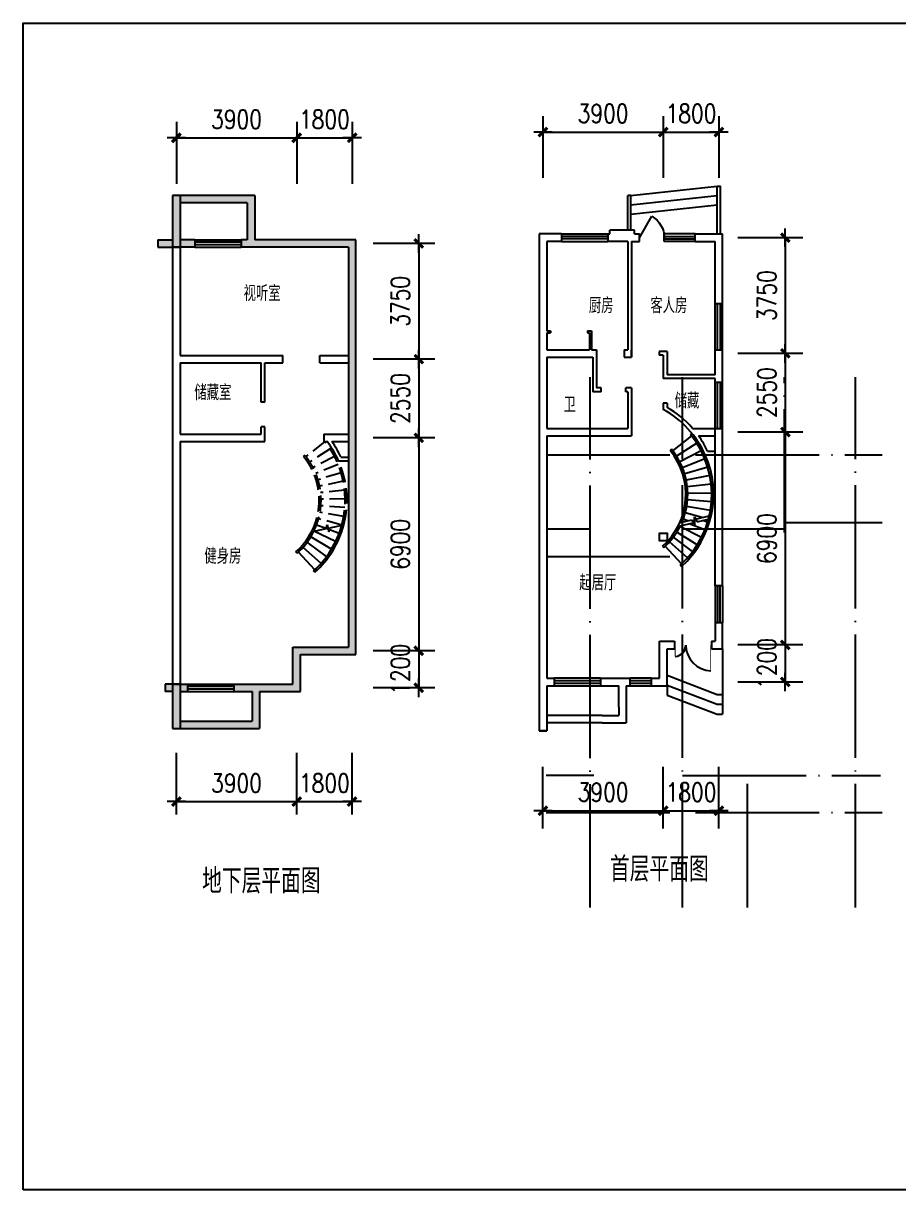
# Model space of a CAD drawing. Extents: x -144404 to 147451, y -180554 to 49126.
# Drawn here: x -78038 to -49670, y -60834 to -23034 of the extents above; entities that cross this region are included whole.
import ezdxf

# ---------------------------------------------------------------- set-up
doc = ezdxf.new("R2010")
doc.units = 0
doc.header["$LTSCALE"] = 2000
doc.header["$MEASUREMENT"] = 0
doc.linetypes.add('DASH', pattern=[0.35, 0.25, -0.1])
doc.linetypes.add('DOTE', pattern=[2.42, 2, -0.2, 0.02, -0.2])
doc.layers.get('0').update_dxf_attribs({"color": 3, "linetype": 'CONTINUOUS'})
doc.layers.get('DEFPOINTS').update_dxf_attribs({"linetype": 'CONTINUOUS'})
for name, color, linetype in [('AXIS', 3, 'CONTINUOUS'), ('DOTE', 1, 'DOTE'), ('JIAJU', 6, 'CONTINUOUS'), ('OTHER', 7, 'CONTINUOUS'), ('PUB_DIM', 3, 'CONTINUOUS'), ('PUB_TEXT', 7, 'CONTINUOUS'), ('PUB_TITLE', 4, 'CONTINUOUS'), ('ROOF', 4, 'CONTINUOUS'), ('STAIR', 6, 'CONTINUOUS'), ('WALL', 255, 'CONTINUOUS'), ('WINDOW', 4, 'CONTINUOUS')]:
    doc.layers.add(name, color=color, linetype=linetype)
doc.styles.add('-宋体', font='simplex.shx', dxfattribs={"width": 0.8, "bigfont": 'hztxt.shx'})
doc.styles.add('DIM_FONT', font='SIMPLEX.shx', dxfattribs={"width": 0.8})
doc.dimstyles.new('AXIS200', dxfattribs={"dimscale": 2, "dimtxt": 300, "dimasz": 1, "dimexe": 250, "dimexo": 300, "dimgap": 150, "dimtad": 1, "dimdec": 0, "dimzin": 0, "dimtxsty": 'DIM_FONT', "dimblk": '_DIMX', "dimcen": 0.09, "dimse1": 1, "dimse2": 1, "dimclrt": 7, "dimazin": 3, "dimtfac": 1, "dimtdec": 0, "dimtix": 1, "dimtmove": 0, "dimatfit": 3, "dimtolj": 1, "dimtzin": 0})

# ---------------------------------------------------------------- blocks, each defined once
blk = doc.blocks.new('_DIMX')
blk.add_line((-150, 0), (150, 0))
at = {"const_width": 50}
blk.add_lwpolyline([(-70, -70), (70, 70)], dxfattribs=at)
blk = doc.blocks.new('*D279')
at = {"color": 0, "linetype": 'BYBLOCK'}
blk.add_line((-51423, -33851), (-51423, -40747), dxfattribs=at)
at = {"layer": 'DEFPOINTS', "color": 0, "linetype": 'BYBLOCK'}
for p in [(-53134, -33849), (-53134, -40749), (-51423, -40749)]:
    blk.add_point(p, dxfattribs=at)
at = {"color": 0, "linetype": 'BYBLOCK', "xscale": 2, "yscale": 2, "zscale": 2}
for p, rotation in [((-51423, -33849), 90), ((-51423, -40749), 270)]:
    blk.add_blockref('_DIMX', p, dxfattribs=dict(at, rotation=rotation))
at = {"color": 7, "linetype": 'BYBLOCK', "insert": (-52023, -37299), "char_height": 600, "attachment_point": 5, "rotation": 90, "style": 'DIM_FONT'}
blk.add_mtext('\\A1;6900', dxfattribs=at)
blk = doc.blocks.new('*D271')
at = {"color": 0, "linetype": 'BYBLOCK'}
blk.add_line((161815, -3351), (161815, -10247), dxfattribs=at)
at = {"layer": 'DEFPOINTS', "color": 0, "linetype": 'BYBLOCK'}
for p in [(157815, -3349), (157815, -10249), (161815, -10249)]:
    blk.add_point(p, dxfattribs=at)
at = {"color": 0, "linetype": 'BYBLOCK', "xscale": 2, "yscale": 2, "zscale": 2}
for p, rotation in [((161815, -3349), 90), ((161815, -10249), 270)]:
    blk.add_blockref('_DIMX', p, dxfattribs=dict(at, rotation=rotation))
at = {"color": 7, "linetype": 'BYBLOCK', "insert": (161215, -6799), "char_height": 600, "attachment_point": 5, "rotation": 90, "style": 'DIM_FONT'}
blk.add_mtext('\\A1;6900', dxfattribs=at)
blk = doc.blocks.new('_WBLK')
for p, q in [((-0.5, 0.5), (0.5, 0.5)), ((0.5, 0.167), (-0.5, 0.167)), ((0.5, -0.167), (-0.5, -0.167)), ((-0.5, -0.5), (0.5, -0.5))]:
    blk.add_line(p, q)
blk = doc.blocks.new('*D268')
at = {"color": 0, "linetype": 'BYBLOCK'}
blk.add_line((153959, -15137), (157855, -15137), dxfattribs=at)
at = {"layer": 'DEFPOINTS', "color": 0, "linetype": 'BYBLOCK'}
for p in [(153957, -9537), (157857, -9537), (157857, -15137)]:
    blk.add_point(p, dxfattribs=at)
at = {"color": 0, "linetype": 'BYBLOCK', "xscale": 2, "yscale": 2, "zscale": 2, "rotation": 180}
blk.add_blockref('_DIMX', (153957, -15137), dxfattribs=at)
at = {"color": 0, "linetype": 'BYBLOCK', "xscale": 2, "yscale": 2, "zscale": 2}
blk.add_blockref('_DIMX', (157857, -15137), dxfattribs=at)
at = {"color": 7, "linetype": 'BYBLOCK', "insert": (155907, -14537), "char_height": 600, "attachment_point": 5, "style": 'DIM_FONT'}
blk.add_mtext('\\A1;3900', dxfattribs=at)
blk = doc.blocks.new('*D267')
at = {"color": 0, "linetype": 'BYBLOCK'}
for p, q in [((157855, -15137), (157853, -15137)), ((157857, -15137), (159657, -15137)), ((159659, -15137), (159661, -15137))]:
    blk.add_line(p, q, dxfattribs=at)
at = {"layer": 'DEFPOINTS', "color": 0, "linetype": 'BYBLOCK'}
for p in [(157857, -9537), (159657, -9537), (159657, -15137)]:
    blk.add_point(p, dxfattribs=at)
at = {"color": 0, "linetype": 'BYBLOCK', "xscale": 2, "yscale": 2, "zscale": 2}
blk.add_blockref('_DIMX', (157857, -15137), dxfattribs=at)
at = {"color": 0, "linetype": 'BYBLOCK', "xscale": 2, "yscale": 2, "zscale": 2, "rotation": 180}
blk.add_blockref('_DIMX', (159657, -15137), dxfattribs=at)
at = {"color": 7, "linetype": 'BYBLOCK', "insert": (158757, -14537), "char_height": 600, "attachment_point": 5, "style": 'DIM_FONT'}
blk.add_mtext('\\A1;1800', dxfattribs=at)
blk = doc.blocks.new('*D272')
at = {"color": 0, "linetype": 'BYBLOCK'}
for p, q in [((161815, -10247), (161815, -10245)), ((161815, -10249), (161815, -11449)), ((161815, -11451), (161815, -11453))]:
    blk.add_line(p, q, dxfattribs=at)
at = {"layer": 'DEFPOINTS', "color": 0, "linetype": 'BYBLOCK'}
for p in [(157815, -10249), (157815, -11449), (161815, -11449)]:
    blk.add_point(p, dxfattribs=at)
at = {"color": 0, "linetype": 'BYBLOCK', "xscale": 2, "yscale": 2, "zscale": 2}
for p, rotation in [((161815, -10249), 270), ((161815, -11449), 90)]:
    blk.add_blockref('_DIMX', p, dxfattribs=dict(at, rotation=rotation))
at = {"color": 7, "linetype": 'BYBLOCK', "insert": (161215, -10849), "char_height": 600, "attachment_point": 5, "rotation": 90, "style": 'DIM_FONT'}
blk.add_mtext('\\A1;1200', dxfattribs=at)
blk = doc.blocks.new('*D265')
at = {"color": 0, "linetype": 'BYBLOCK'}
blk.add_line((141538, -15432), (145434, -15432), dxfattribs=at)
at = {"layer": 'DEFPOINTS', "color": 0, "linetype": 'BYBLOCK'}
for p in [(141536, -9832), (145436, -9832), (145436, -15432)]:
    blk.add_point(p, dxfattribs=at)
at = {"color": 0, "linetype": 'BYBLOCK', "xscale": 2, "yscale": 2, "zscale": 2, "rotation": 180}
blk.add_blockref('_DIMX', (141536, -15432), dxfattribs=at)
at = {"color": 0, "linetype": 'BYBLOCK', "xscale": 2, "yscale": 2, "zscale": 2}
blk.add_blockref('_DIMX', (145436, -15432), dxfattribs=at)
at = {"color": 7, "linetype": 'BYBLOCK', "insert": (143486, -14832), "char_height": 600, "attachment_point": 5, "style": 'DIM_FONT'}
blk.add_mtext('\\A1;3900', dxfattribs=at)
blk = doc.blocks.new('*D289')
at = {"color": 0, "linetype": 'BYBLOCK'}
for p, q in [((145434, -15432), (145432, -15432)), ((145436, -15432), (147236, -15432)), ((147238, -15432), (147240, -15432))]:
    blk.add_line(p, q, dxfattribs=at)
at = {"layer": 'DEFPOINTS', "color": 0, "linetype": 'BYBLOCK'}
for p in [(145436, -9832), (147236, -9832), (147236, -15432)]:
    blk.add_point(p, dxfattribs=at)
at = {"color": 0, "linetype": 'BYBLOCK', "xscale": 2, "yscale": 2, "zscale": 2}
blk.add_blockref('_DIMX', (145436, -15432), dxfattribs=at)
at = {"color": 0, "linetype": 'BYBLOCK', "xscale": 2, "yscale": 2, "zscale": 2, "rotation": 180}
blk.add_blockref('_DIMX', (147236, -15432), dxfattribs=at)
at = {"color": 7, "linetype": 'BYBLOCK', "insert": (146336, -14832), "char_height": 600, "attachment_point": 5, "style": 'DIM_FONT'}
blk.add_mtext('\\A1;1800', dxfattribs=at)
blk = doc.blocks.new('M_B15SGY')
at = {"linetype": 'CONTINUOUS'}
for p, q in [((-0.5, 0.5), (0.5, 0.5)), ((0.5, 0.167), (-0.5, 0.167)), ((0.5, -0.167), (-0.5, -0.167))]:
    blk.add_line(p, q, dxfattribs=at)
blk = doc.blocks.new('*D280')
at = {"color": 0, "linetype": 'BYBLOCK'}
for p, q in [((-51423, -40747), (-51423, -40745)), ((-51423, -40749), (-51423, -41949)), ((-51423, -41951), (-51423, -41953))]:
    blk.add_line(p, q, dxfattribs=at)
at = {"layer": 'DEFPOINTS', "color": 0, "linetype": 'BYBLOCK'}
for p in [(-53134, -40749), (-53134, -41949), (-51423, -41949)]:
    blk.add_point(p, dxfattribs=at)
at = {"color": 0, "linetype": 'BYBLOCK', "xscale": 2, "yscale": 2, "zscale": 2}
for p, rotation in [((-51423, -40749), 270), ((-51423, -41949), 90)]:
    blk.add_blockref('_DIMX', p, dxfattribs=dict(at, rotation=rotation))
at = {"color": 7, "linetype": 'BYBLOCK', "insert": (-52023, -41349), "char_height": 600, "attachment_point": 5, "rotation": 90, "style": 'DIM_FONT'}
blk.add_mtext('\\A1;1200', dxfattribs=at)
blk = doc.blocks.new('M_A17ORW')
at = {"const_width": 0.02}
for points in [[(-0.481, -0.001), (-0.481, -0.308)], [(0.481, 0.001), (0.481, -0.691)]]:
    blk.add_lwpolyline(points, dxfattribs=at)
for centre, radius, start, end in [((-0.501, -0.003), 0.307, 274.2492, 0.2101), ((0.505, 0.002), 0.699, 180.2762, 268.0603)]:
    blk.add_arc(centre, radius, start, end)
blk = doc.blocks.new('*D269')
at = {"color": 0, "linetype": 'BYBLOCK'}
blk.add_line((153959, 6375), (157855, 6375), dxfattribs=at)
at = {"layer": 'DEFPOINTS', "color": 0, "linetype": 'BYBLOCK'}
for p in [(157857, 6375), (153957, 775), (157857, 775)]:
    blk.add_point(p, dxfattribs=at)
at = {"color": 0, "linetype": 'BYBLOCK', "xscale": 2, "yscale": 2, "zscale": 2, "rotation": 180}
blk.add_blockref('_DIMX', (153957, 6375), dxfattribs=at)
at = {"color": 0, "linetype": 'BYBLOCK', "xscale": 2, "yscale": 2, "zscale": 2}
blk.add_blockref('_DIMX', (157857, 6375), dxfattribs=at)
at = {"color": 7, "linetype": 'BYBLOCK', "insert": (155907, 6975), "char_height": 600, "attachment_point": 5, "style": 'DIM_FONT'}
blk.add_mtext('\\A1;3900', dxfattribs=at)
blk = doc.blocks.new('*D270')
at = {"color": 0, "linetype": 'BYBLOCK'}
for p, q in [((157855, 6375), (157853, 6375)), ((157857, 6375), (159657, 6375)), ((159659, 6375), (159661, 6375))]:
    blk.add_line(p, q, dxfattribs=at)
at = {"layer": 'DEFPOINTS', "color": 0, "linetype": 'BYBLOCK'}
for p in [(159657, 6375), (157857, 775), (159657, 775)]:
    blk.add_point(p, dxfattribs=at)
at = {"color": 0, "linetype": 'BYBLOCK', "xscale": 2, "yscale": 2, "zscale": 2}
blk.add_blockref('_DIMX', (157857, 6375), dxfattribs=at)
at = {"color": 0, "linetype": 'BYBLOCK', "xscale": 2, "yscale": 2, "zscale": 2, "rotation": 180}
blk.add_blockref('_DIMX', (159657, 6375), dxfattribs=at)
at = {"color": 7, "linetype": 'BYBLOCK', "insert": (158757, 6975), "char_height": 600, "attachment_point": 5, "style": 'DIM_FONT'}
blk.add_mtext('\\A1;1800', dxfattribs=at)
blk = doc.blocks.new('*D273')
at = {"color": 0, "linetype": 'BYBLOCK'}
blk.add_line((161815, 2949), (161815, -797), dxfattribs=at)
at = {"layer": 'DEFPOINTS', "color": 0, "linetype": 'BYBLOCK'}
for p in [(157815, 2951), (157815, -799), (161815, -799)]:
    blk.add_point(p, dxfattribs=at)
at = {"color": 0, "linetype": 'BYBLOCK', "xscale": 2, "yscale": 2, "zscale": 2}
for p, rotation in [((161815, 2951), 90), ((161815, -799), 270)]:
    blk.add_blockref('_DIMX', p, dxfattribs=dict(at, rotation=rotation))
at = {"color": 7, "linetype": 'BYBLOCK', "insert": (161215, 1076), "char_height": 600, "attachment_point": 5, "rotation": 90, "style": 'DIM_FONT'}
blk.add_mtext('\\A1;3750', dxfattribs=at)
blk = doc.blocks.new('*D274')
at = {"color": 0, "linetype": 'BYBLOCK'}
blk.add_line((161815, -801), (161815, -3347), dxfattribs=at)
at = {"layer": 'DEFPOINTS', "color": 0, "linetype": 'BYBLOCK'}
for p in [(157815, -799), (157815, -3349), (161815, -3349)]:
    blk.add_point(p, dxfattribs=at)
at = {"color": 0, "linetype": 'BYBLOCK', "xscale": 2, "yscale": 2, "zscale": 2}
for p, rotation in [((161815, -799), 90), ((161815, -3349), 270)]:
    blk.add_blockref('_DIMX', p, dxfattribs=dict(at, rotation=rotation))
at = {"color": 7, "linetype": 'BYBLOCK', "insert": (161215, -2074), "char_height": 600, "attachment_point": 5, "rotation": 90, "style": 'DIM_FONT'}
blk.add_mtext('\\A1;2550', dxfattribs=at)
blk = doc.blocks.new('*D276')
at = {"color": 0, "linetype": 'BYBLOCK'}
for p, q in [((145434, 6562), (145432, 6562)), ((145436, 6562), (147236, 6562)), ((147238, 6562), (147240, 6562))]:
    blk.add_line(p, q, dxfattribs=at)
at = {"layer": 'DEFPOINTS', "color": 0, "linetype": 'BYBLOCK'}
for p in [(147236, 6562), (145436, 962), (147236, 962)]:
    blk.add_point(p, dxfattribs=at)
at = {"color": 0, "linetype": 'BYBLOCK', "xscale": 2, "yscale": 2, "zscale": 2}
blk.add_blockref('_DIMX', (145436, 6562), dxfattribs=at)
at = {"color": 0, "linetype": 'BYBLOCK', "xscale": 2, "yscale": 2, "zscale": 2, "rotation": 180}
blk.add_blockref('_DIMX', (147236, 6562), dxfattribs=at)
at = {"color": 7, "linetype": 'BYBLOCK', "insert": (146336, 7162), "char_height": 600, "attachment_point": 5, "style": 'DIM_FONT'}
blk.add_mtext('\\A1;1800', dxfattribs=at)
blk = doc.blocks.new('*D277')
at = {"color": 0, "linetype": 'BYBLOCK'}
blk.add_line((141538, 6562), (145434, 6562), dxfattribs=at)
at = {"layer": 'DEFPOINTS', "color": 0, "linetype": 'BYBLOCK'}
for p in [(145436, 6562), (141536, 962), (145436, 962)]:
    blk.add_point(p, dxfattribs=at)
at = {"color": 0, "linetype": 'BYBLOCK', "xscale": 2, "yscale": 2, "zscale": 2, "rotation": 180}
blk.add_blockref('_DIMX', (141536, 6562), dxfattribs=at)
at = {"color": 0, "linetype": 'BYBLOCK', "xscale": 2, "yscale": 2, "zscale": 2}
blk.add_blockref('_DIMX', (145436, 6562), dxfattribs=at)
at = {"color": 7, "linetype": 'BYBLOCK', "insert": (143486, 7162), "char_height": 600, "attachment_point": 5, "style": 'DIM_FONT'}
blk.add_mtext('\\A1;3900', dxfattribs=at)
blk = doc.blocks.new('_GCBLK')
at = {"linetype": 'DASH'}
for p, q in [((-0.5, -0.5), (-0.5, 0.5)), ((0.5, -0.5), (0.5, 0.5)), ((-0.5, 0.2), (0.5, 0.2)), ((-0.5, -0.2), (0.5, -0.2))]:
    blk.add_line(p, q, dxfattribs=at)
blk = doc.blocks.new('*D282')
at = {"color": 0, "linetype": 'BYBLOCK'}
blk.add_line((-51423, -27551), (-51423, -31297), dxfattribs=at)
at = {"layer": 'DEFPOINTS', "color": 0, "linetype": 'BYBLOCK'}
for p in [(-53134, -27549), (-53134, -31299), (-51423, -31299)]:
    blk.add_point(p, dxfattribs=at)
at = {"color": 0, "linetype": 'BYBLOCK', "xscale": 2, "yscale": 2, "zscale": 2}
for p, rotation in [((-51423, -27549), 90), ((-51423, -31299), 270)]:
    blk.add_blockref('_DIMX', p, dxfattribs=dict(at, rotation=rotation))
at = {"color": 7, "linetype": 'BYBLOCK', "insert": (-52023, -29424), "char_height": 600, "attachment_point": 5, "rotation": 90, "style": 'DIM_FONT'}
blk.add_mtext('\\A1;3750', dxfattribs=at)
blk = doc.blocks.new('*D281')
at = {"color": 0, "linetype": 'BYBLOCK'}
blk.add_line((-51423, -31301), (-51423, -33847), dxfattribs=at)
at = {"layer": 'DEFPOINTS', "color": 0, "linetype": 'BYBLOCK'}
for p in [(-53134, -31299), (-53134, -33849), (-51423, -33849)]:
    blk.add_point(p, dxfattribs=at)
at = {"color": 0, "linetype": 'BYBLOCK', "xscale": 2, "yscale": 2, "zscale": 2}
for p, rotation in [((-51423, -31299), 90), ((-51423, -33849), 270)]:
    blk.add_blockref('_DIMX', p, dxfattribs=dict(at, rotation=rotation))
at = {"color": 7, "linetype": 'BYBLOCK', "insert": (-52023, -32574), "char_height": 600, "attachment_point": 5, "rotation": 90, "style": 'DIM_FONT'}
blk.add_mtext('\\A1;2550', dxfattribs=at)
blk = doc.blocks.new('_DBLK')
blk.add_line((-0.5, 0), (0, -0.866))
blk.add_arc((-0.5, 0), 1, 300, 0)
blk = doc.blocks.new('M_B0OPK')
for p, q in [((-0.5, 0.5), (0.5, 0.5)), ((0.5, 0.167), (-0.5, 0.167)), ((0.5, -0.167), (-0.5, -0.167)), ((-0.5, -0.5), (0.5, -0.5))]:
    blk.add_line(p, q)

msp = doc.modelspace()

# ---------------------------------------------------------------- hatches: boundary and pattern name
at = {"layer": 'PUB_DIM'}
h = msp.add_hatch(color=256, dxfattribs=at)
h.paths.add_polyline_path([(-73199.2, -28608.9), (-72959.2, -28608.9), (-72959.2, -30288.9), (-73199.2, -30288.9)])
h.paths.add_polyline_path([(-72479.2, -30048.9), (-72479.2, -30288.9), (-72959.2, -30288.9), (-72959.2, -30048.9)])
h.paths.add_polyline_path([(-73679.2, -30288.9), (-73679.2, -30048.9), (-73199.2, -30048.9), (-73199.2, -30288.9)])
msp.add_hatch(color=256, dxfattribs=at).paths.add_polyline_path([(-70979.2, -30288.9), (-70979.2, -30048.9), (-70779.2, -30048.9), (-70779.2, -28848.9), (-72959.2, -28848.9), (-72959.2, -28608.9), (-70539.2, -28608.9), (-70539.2, -30048.9), (-67259.2, -30048.9), (-67259.2, -43488.9), (-69059.2, -43488.9), (-69059.2, -44688.9), (-70379.2, -44688.9), (-70379.2, -45888.9), (-72959.2, -45888.9), (-72959.2, -45648.9), (-70619.2, -45648.9), (-70619.2, -44688.9), (-71219.2, -44688.9), (-71219.2, -44448.9), (-69299.2, -44448.9), (-69299.2, -44420.8, 0.5091751), (-69299.2, -44407), (-69299.2, -43248.9), (-67499.2, -43248.9), (-67499.2, -30288.9)])
h = msp.add_hatch(color=256, dxfattribs=at)
h.paths.add_polyline_path([(-72959.2, -44688.9), (-72959.2, -44448.9), (-72719.2, -44448.9), (-72719.2, -44688.9)])
h.paths.add_polyline_path([(-73199.2, -44448.9), (-72959.2, -44448.9), (-72959.2, -45888.9), (-73199.2, -45888.9)])
h.paths.add_polyline_path([(-73439.2, -44448.9), (-73199.2, -44448.9), (-73199.2, -44688.9), (-73439.2, -44688.9)])

# ---------------------------------------------------------------- linework, layer by layer
at = {"layer": 'AXIS'}
for p, q in [((-61196.6, -26043.7), (-61196.6, -28043.7)), ((-61196.6, -26043.7), (-61196.6, -28043.7)), ((-57296.6, -26043.7), (-57296.6, -28043.7)), ((-55496.6, -26043.7), (-55496.6, -28043.7)), ((-73079.2, -26231.1), (-73079.2, -28231.1)), ((-69179.2, -26231.1), (-69179.2, -28231.1)), ((-67379.2, -26231.1), (-67379.2, -28231.1)), ((-64701.3, -30168.9), (-66701.3, -30168.9)), ((-52777.9, -29981.5), (-54883, -29981.5)), ((-64701.3, -33918.9), (-66701.3, -33918.9)), ((-52777.9, -33731.5), (-54883, -33731.5)), ((-52777.9, -36281.5), (-54883, -36281.5)), ((-64701.3, -36468.9), (-66701.3, -36468.9)), ((-64701.3, -43368.9), (-66701.3, -43368.9)), ((-52777.9, -43181.5), (-54883, -43181.5)), ((-64701.3, -44568.9), (-66701.3, -44568.9)), ((-52777.9, -44381.5), (-54883, -44381.5)), ((-73079.2, -48676.7), (-73079.2, -46676.7)), ((-69179.2, -48676.7), (-69179.2, -46676.7)), ((-67379.2, -48676.7), (-67379.2, -46676.7)), ((-61196.6, -49132.6), (-61196.6, -47132.6)), ((-61196.6, -49132.6), (-61196.6, -47132.6)), ((-57296.6, -49132.6), (-57296.6, -47132.6)), ((-55492.6, -49132.6), (-55492.6, -47132.6))]:
    msp.add_line(p, q, dxfattribs=at)
at = {"layer": 'DEFPOINTS', "color": 0, "linetype": 'BYBLOCK'}
for p in [(-55708.8, -27006.9), (-70052.6, -37991.5), (-55708.8, -44944.6)]:
    msp.add_point(p, dxfattribs=at)
at = {"layer": 'DOTE'}
for p, q in [((-59672, -51690.7), (-59672, -34501.2)), ((-56672, -51683.9), (-56672, -34501.2)), ((-53372, -39535.6), (-53372, -34501.2)), ((-51072, -51683.9), (-51072, -34501.2)), ((-61090.8, -37015.6), (-50204.7, -37015.6)), ((-53372, -39215.6), (-50204.7, -39215.6)), ((-61090.8, -39415.6), (-59672, -39415.6)), ((-56672, -39415.6), (-53372, -39415.6)), ((-61090.8, -40315.6), (-56672, -40315.6)), ((-59552, -47415.6), (-61090.8, -47415.6)), ((-56672, -47415.6), (-50263.7, -47415.6)), ((-54572, -51683.9), (-54572, -47295.6)), ((-61090.8, -48615.6), (-50204.7, -48615.6))]:
    msp.add_line(p, q, dxfattribs=at)
at = {"layer": 'JIAJU'}
msp.add_line((-61316.1, -29861.5), (-61316.6, -29862), dxfattribs=at)
at = {"layer": 'OTHER'}
for p, q in [((-73199.2, -28608.9), (-73199.2, -37183.9)), ((-72959.2, -28608.9), (-72959.2, -33798.9)), ((-61316.6, -29862), (-61316.6, -37936.5)), ((-61076.6, -30102), (-61076.6, -33001.5)), ((-61076.6, -33061.5), (-61076.6, -33611.5)), ((-61076.6, -33851.5), (-61076.6, -36161.5)), ((-72959.2, -34038.9), (-72959.2, -36348.9)), ((-72959.2, -36588.9), (-72959.2, -37183.9)), ((-61076.6, -36401.5), (-61076.6, -37936.5)), ((-73199.2, -37313.9), (-73199.2, -45888.9)), ((-72959.2, -37313.9), (-72959.2, -45888.9)), ((-61316.6, -38066.5), (-61316.6, -44261.5)), ((-61076.6, -38066.5), (-61076.6, -44261.5)), ((-61316.6, -44261.5), (-61316.6, -45961.5)), ((-61076.6, -44501.5), (-61076.6, -45961.5))]:
    msp.add_line(p, q, dxfattribs=at)
at = {"layer": 'PUB_TITLE'}
msp.add_lwpolyline([(-78037.9, -60834), (-78037.9, -23034), (-24577.9, -23034), (-24577.9, -60834)], close=True, dxfattribs=at)
at = {"layer": 'ROOF', "linetype": 'DASH'}
msp.add_line((-55546.6, -29811.5), (-55546.6, -28311.5), dxfattribs=at)
at = {"layer": 'STAIR', "linetype": 'DASH'}
for p, q in [((-68262.8, -36591.9), (-68877.5, -37072.1)), ((-68915, -37025.3), (-68962.3, -37062.3)), ((-68097.7, -36824.8), (-68754.1, -37246)), ((-67954.8, -37071.9), (-68647.4, -37430.6)), ((-67835.4, -37331.2), (-68558.3, -37624.2)), ((-67740.6, -37600.5), (-68487.5, -37825.3)), ((-67671, -37877.4), (-68435.6, -38032)), ((-67627.5, -38159.5), (-68403, -38242.7)), ((-67610.2, -38444.5), (-68390.1, -38455.5)), ((-67654.9, -39013), (-68423.5, -38880.1)), ((-67619.4, -38729.8), (-68397, -38668.6)), ((-68221.7, -39409.3), (-68534.8, -39292.7)), ((-67716.7, -39293.2), (-68469.7, -39089.7))]:
    msp.add_line(p, q, dxfattribs=at)
at = {"layer": 'STAIR'}
for p, q in [((-56380.2, -36404.5), (-56994.9, -36884.7)), ((-56215.1, -36637.4), (-56871.6, -37058.6)), ((-56370.3, -36320.6), (-56417.6, -36357.6)), ((-57032.4, -36837.9), (-57079.7, -36874.9)), ((-56072.2, -36884.5), (-56764.9, -37243.2)), ((-55952.8, -37143.8), (-56675.7, -37436.8)), ((-55858, -37413.1), (-56604.9, -37637.9)), ((-55788.5, -37690), (-56553, -37844.7)), ((-55744.9, -37972.1), (-56520.4, -38055.3)), ((-55736.8, -38542.4), (-56514.4, -38481.2)), ((-55727.6, -38257.1), (-56507.5, -38268.1)), ((-56038, -39049.3), (-56587, -38900.9)), ((-55772.4, -38825.7), (-56541, -38692.7)), ((-68222.2, -39411.3), (-68188.7, -39281.4)), ((-68188.7, -39281.4), (-68138.3, -39516)), ((-68104.8, -39386.1), (-67653.8, -39289.1)), ((-56786.6, -39223.8), (-56370.4, -39126.8)), ((-56763.9, -39321.2), (-56320.6, -39217.8)), ((-56505.9, -39158.4), (-56652.1, -39103.9)), ((-55951.6, -39454.5), (-56458.1, -39249.9)), ((-56370.4, -39126.8), (-56280.8, -39290.7)), ((-56291.1, -39026.1), (-56201.6, -39190.1)), ((-56280.8, -39290.7), (-56291.1, -39026.1)), ((-56251.3, -39099), (-55808, -38995.7)), ((-56201.6, -39190.1), (-55785.3, -39093.1)), ((-55804.5, -39218.8), (-56029.6, -39150)), ((-68051.6, -40078.7), (-68719.8, -39676.3)), ((-68698.4, -39513.7), (-68222.2, -39411.3)), ((-67915.8, -39827.6), (-68618.4, -39488.8)), ((-67803.9, -39565), (-68221.7, -39409.3)), ((-68138.3, -39516), (-68104.8, -39386.1)), ((-56347.5, -40154.3), (-56970.4, -39684.9)), ((-56195.3, -39932.9), (-56856.8, -39519.6)), ((-56063, -39699), (-56758, -39344.9)), ((-68389.9, -40537.9), (-68972.4, -40019.2)), ((-68210.1, -40316.2), (-68838.1, -39853.6)), ((-57324.1, -39979.3), (-57283.1, -40023.2)), ((-56706.8, -40553.3), (-57238.7, -39982.9)), ((-56518.4, -40361.7), (-57098.1, -39839.8)), ((-69165.7, -40210.6), (-69206.6, -40166.7)), ((-68589.4, -40742.1), (-69121.4, -40171.6)), ((-68592.7, -40825.1), (-68632.7, -40780.4)), ((-56751, -40593.8), (-56710.1, -40637.7))]:
    msp.add_line(p, q, dxfattribs=at)
at = {"layer": 'STAIR', "linetype": 'DASH'}
for radius, start, end in [(3080, 344.65264, 38.07077), (3140, 345.2206, 37.21816), (2300, 333.96831, 39.49484), (2240, 332.75197, 39.53489)]:
    msp.add_arc((-70689.9, -38488.1), radius, start, end, dxfattribs=at)
at = {"layer": 'STAIR'}
for centre, radius, start, end in [((-58807.3, -38300.8), 3080, 311.90511, 39.11622), ((-58807.3, -38300.8), 2240, 311.46511, 39.53489), ((-58807.3, -38300.8), 2300, 336.94368, 39.49484), ((-58807.3, -38300.8), 3140, 311.90511, 24.04157), ((-70689.9, -38488.1), 3080, 311.90511, 344.65264), ((-70689.9, -38488.1), 3140, 311.90511, 345.2206), ((-70689.9, -38488.1), 2240, 311.46511, 332.75197), ((-70689.9, -38488.1), 2300, 311.50516, 333.96831), ((-58807.3, -38300.8), 2300, 311.50516, 333.79253)]:
    msp.add_arc(centre, radius, start, end, dxfattribs=at)
at = {"layer": 'WALL'}
for p, q in [((-70539.2, -28608.9), (-73199.2, -28608.9)), ((-70539.2, -28608.9), (-70539.2, -30048.9)), ((-73199.2, -28848.9), (-73199.2, -30048.9)), ((-70779.2, -28848.9), (-72959.2, -28848.9)), ((-72959.2, -28848.9), (-72959.2, -30048.9)), ((-70779.2, -28848.9), (-70779.2, -30048.9)), ((-60596.6, -29861.5), (-61316.1, -29861.5)), ((-60596.6, -29861.5), (-60596.6, -30101.5)), ((-59096.6, -29861.5), (-59096.6, -30101.5)), ((-59096.6, -29861.5), (-59026.6, -29861.5)), ((-59026.6, -29861.5), (-59026.6, -29741.5)), ((-58226.6, -29741.5), (-59026.6, -29741.5)), ((-58226.6, -29861.5), (-58226.6, -29741.5)), ((-58226.6, -29861.5), (-58066.6, -29861.5)), ((-58066.6, -30101.5), (-58066.6, -29861.5)), ((-56266.6, -29861.5), (-55376.6, -29861.5)), ((-56266.6, -30101.5), (-56266.6, -29861.5)), ((-55906.4, -29861.5), (-55376.6, -29861.5)), ((-55376.6, -41261.5), (-55376.6, -29861.5)), ((-73679.2, -30048.9), (-73199.2, -30048.9)), ((-73679.2, -30048.9), (-73679.2, -30288.9)), ((-72479.2, -30048.9), (-72959.2, -30048.9)), ((-72479.2, -30048.9), (-72479.2, -30288.9)), ((-70779.2, -30048.9), (-70979.2, -30048.9)), ((-70979.2, -30048.9), (-70979.2, -30288.9)), ((-67259.2, -30048.9), (-70539.2, -30048.9)), ((-67259.2, -43488.9), (-67259.2, -30048.9)), ((-61316.6, -30101.5), (-61316.6, -44261.5)), ((-61076.1, -30101.5), (-61076.6, -30102)), ((-61076.1, -30101.5), (-61076.6, -30102)), ((-61076.6, -30102), (-61076.6, -33001.5)), ((-60596.6, -30101.5), (-61076.1, -30101.5)), ((-58446.6, -30101.5), (-59096.6, -30101.5)), ((-58446.6, -30101.5), (-58446.6, -33611)), ((-58326.6, -30101.5), (-58326.6, -33851.5)), ((-58326.6, -30101.5), (-58066.6, -30101.5)), ((-56266.6, -30101.5), (-55616.6, -30101.5)), ((-55906.4, -30101.5), (-55616.6, -30101.5)), ((-55616.6, -34421.5), (-55616.6, -30101.5)), ((-73679.2, -30288.9), (-72959.2, -30288.9)), ((-73199.2, -30288.9), (-73199.2, -44448.9)), ((-72479.2, -30288.9), (-73199.2, -30288.9)), ((-72959.2, -30288.9), (-72959.2, -33798.9)), ((-67499.2, -30288.9), (-70979.2, -30288.9)), ((-67499.2, -30288.9), (-67499.2, -43248.9)), ((-61076.6, -33001.5), (-60956.6, -33001.5)), ((-61076.6, -33061.5), (-60956.6, -33061.5)), ((-61076.6, -33061.5), (-61076.6, -33611.5)), ((-60956.6, -33001.5), (-60956.6, -33061.5)), ((-59756.6, -33001.5), (-59756.6, -33061.5)), ((-59756.6, -33001.5), (-59626.6, -33001.5)), ((-59756.6, -33061.5), (-59686.6, -33061.5)), ((-59686.6, -33061.5), (-59686.6, -33611.5)), ((-59626.6, -33001.5), (-59626.6, -33611.5)), ((-61076.6, -33611.5), (-59686.6, -33611.5)), ((-59626.6, -33611.5), (-59466.6, -33611.5)), ((-59466.6, -33611.5), (-59466.6, -34851.5)), ((-59466.6, -33611.5), (-59466.6, -33851.5)), ((-58566.6, -33611.5), (-58566.6, -33851.5)), ((-58566.6, -33611.5), (-58447.1, -33611.5)), ((-58447.1, -33611.5), (-58446.6, -33611)), ((-58326.6, -33611.5), (-58326.6, -33851.5)), ((-58326.6, -33851.5), (-58326.6, -33611.5)), ((-72959.2, -33798.9), (-70209.2, -33798.9)), ((-70449.2, -33798.9), (-70209.2, -33798.9)), ((-70209.2, -33798.9), (-69629.2, -33798.9)), ((-69629.2, -34038.9), (-69629.2, -33798.9)), ((-68429.2, -33798.9), (-67499.2, -33798.9)), ((-68429.2, -34038.9), (-68429.2, -33798.9)), ((-61076.6, -33851.5), (-59586.6, -33851.5)), ((-61076.6, -33851.5), (-61076.6, -36161.5)), ((-59586.6, -33851.5), (-59586.6, -34971.5)), ((-58566.6, -33851.5), (-58326.6, -33851.5)), ((-57426.6, -33671.5), (-57426.6, -33791.5)), ((-57176.6, -33671.5), (-57426.6, -33671.5)), ((-57296.6, -33791.5), (-57426.6, -33791.5)), ((-57296.6, -33791.5), (-57296.6, -34541.5)), ((-57176.6, -33671.5), (-57176.6, -34421.5)), ((-72959.2, -34038.9), (-70329.2, -34038.9)), ((-72959.2, -34038.9), (-72959.2, -36348.9)), ((-70449.2, -34038.9), (-70329.2, -34038.9)), ((-70329.2, -35308.9), (-70329.2, -34038.9)), ((-70209.2, -35308.9), (-70209.2, -34038.9)), ((-70209.2, -34038.9), (-69629.2, -34038.9)), ((-68429.2, -34038.9), (-67499.2, -34038.9)), ((-55616.6, -34541.5), (-57296.6, -34541.5)), ((-55616.6, -34421.5), (-57176.6, -34421.5)), ((-55616.6, -41261.5), (-55616.6, -34541.5)), ((-59306.6, -34971.5), (-59586.6, -34971.5)), ((-59306.6, -34851.5), (-59466.6, -34851.5)), ((-59306.6, -34971.5), (-59306.6, -34851.5)), ((-58326.6, -34851.5), (-58506.6, -34851.5)), ((-58506.6, -34971.5), (-58506.6, -34851.5)), ((-58446.6, -34971.5), (-58506.6, -34971.5)), ((-58446.6, -34971.5), (-58446.6, -36161.5)), ((-58326.6, -34851.5), (-58326.6, -36401.5)), ((-70209.2, -35308.9), (-70329.2, -35308.9)), ((-57176.6, -35341.5), (-57296.6, -35341.5)), ((-57296.6, -35341.5), (-57296.6, -35548.1)), ((-57176.6, -35341.5), (-57176.6, -35477.9)), ((-70329.2, -36348.9), (-70329.2, -36108.9)), ((-70209.2, -36108.9), (-70329.2, -36108.9)), ((-70209.2, -36588.9), (-70209.2, -36108.9)), ((-61076.6, -36161.5), (-58446.6, -36161.5)), ((-56347.4, -36161.5), (-55616.6, -36161.5)), ((-72959.2, -36348.9), (-70329.2, -36348.9)), ((-72959.2, -36588.9), (-70209.2, -36588.9)), ((-72959.2, -36588.9), (-72959.2, -44448.9)), ((-68299.2, -36348.9), (-67499.2, -36348.9)), ((-68299.2, -36348.9), (-68299.2, -36588.9)), ((-68299.2, -36588.9), (-68189.4, -36588.9)), ((-68040.3, -36588.9), (-67499.2, -36588.9)), ((-61076.6, -36401.5), (-58326.6, -36401.5)), ((-61076.6, -36401.5), (-61076.6, -44261.5)), ((-56157.7, -36401.5), (-55616.6, -36401.5)), ((-55939.7, -37021.5), (-55616.6, -37021.5)), ((-55862.9, -36901.5), (-55616.6, -36901.5)), ((-67822.3, -37208.9), (-67499.2, -37208.9)), ((-67745.4, -37088.9), (-67499.2, -37088.9)), ((-55376.6, -41261.5), (-55616.6, -41261.5)), ((-55376.6, -42461.5), (-55616.6, -42461.5)), ((-55616.6, -42461.5), (-55616.6, -43061.5)), ((-55376.6, -43301.5), (-55376.6, -42461.5)), ((-57416.6, -44261.5), (-57416.6, -43061.5)), ((-57416.6, -43061.5), (-56936.6, -43061.5)), ((-56936.6, -43061.5), (-56936.6, -43301.5)), ((-55736.6, -43061.5), (-55736.6, -43301.5)), ((-55736.6, -43061.5), (-55616.6, -43061.5)), ((-69299.2, -44448.9), (-69299.2, -43248.9)), ((-69299.2, -43248.9), (-67499.2, -43248.9)), ((-57176.6, -44501.5), (-57176.6, -43301.5)), ((-57176.6, -43301.5), (-56936.6, -43301.5)), ((-55736.6, -43301.5), (-55376.6, -43301.5)), ((-69059.2, -44688.9), (-69059.2, -43488.9)), ((-69059.2, -43488.9), (-67259.2, -43488.9)), ((-72959.2, -44448.9), (-73439.2, -44448.9)), ((-73439.2, -44448.9), (-73439.2, -44688.9)), ((-73199.2, -44448.9), (-72719.2, -44448.9)), ((-72719.2, -44448.9), (-72719.2, -44688.9)), ((-71219.2, -44448.9), (-69299.2, -44448.9)), ((-71219.2, -44448.9), (-71219.2, -44688.9)), ((-61316.6, -44501.5), (-61316.6, -45961.5)), ((-61076.6, -44261.5), (-60836.6, -44261.5)), ((-61076.6, -44501.5), (-60836.6, -44501.5)), ((-61076.6, -44501.5), (-61076.6, -45961.5)), ((-60836.6, -44261.5), (-60836.6, -44501.5)), ((-59336.6, -44261.5), (-59336.6, -44501.5)), ((-59336.6, -44261.5), (-58376.6, -44261.5)), ((-59336.6, -44501.5), (-58736.6, -44501.5)), ((-58736.6, -45201.5), (-58736.6, -44501.5)), ((-58496.6, -44501.5), (-58496.6, -45701.5)), ((-58496.6, -44501.5), (-58376.6, -44501.5)), ((-58376.6, -44501.5), (-58376.6, -44261.5)), ((-57676.6, -44501.5), (-57676.6, -44261.5)), ((-57676.6, -44261.5), (-57416.6, -44261.5)), ((-57676.6, -44501.5), (-57176.6, -44501.5)), ((-73199.2, -44688.9), (-73439.2, -44688.9)), ((-73199.2, -44688.9), (-73199.2, -45648.9)), ((-72959.2, -44688.9), (-72959.2, -45648.9)), ((-72959.2, -44688.9), (-72719.2, -44688.9)), ((-71219.2, -44688.9), (-70619.2, -44688.9)), ((-70619.2, -44688.9), (-70619.2, -45648.9)), ((-70379.2, -44688.9), (-70379.2, -45888.9)), ((-70379.2, -44688.9), (-69059.2, -44688.9)), ((-58736.6, -45201.5), (-58736.6, -45461.5)), ((-72959.2, -45648.9), (-70619.2, -45648.9)), ((-59276.6, -45461.5), (-61076.6, -45461.5)), ((-59276.6, -45701.5), (-61076.6, -45701.5)), ((-59276.6, -45461.5), (-58736.6, -45461.5)), ((-59276.6, -45701.5), (-58496.6, -45701.5)), ((-73199.2, -45888.9), (-70379.2, -45888.9)), ((-61076.6, -45961.5), (-61316.6, -45961.5)), ((-61316.6, -45961.5), (-61076.6, -45961.5))]:
    msp.add_line(p, q, dxfattribs=at)
for centre, radius, start, end in [((-58807.3, -38300.8), 3260, 41.01121, 59.98537), ((-58807.3, -38300.8), 3140, 24.04157, 61.24134), ((-70689.9, -38488.1), 3140, 24.04157, 37.21816), ((-70689.9, -38488.1), 3260, 25.41762, 35.63271), ((-58807.3, -38300.8), 3260, 25.41762, 35.63271)]:
    msp.add_arc(centre, radius, start, end, dxfattribs=at)
at = {"layer": 'WINDOW'}
for p, q in [((-58346.6, -28611.5), (-55546.6, -28311.5)), ((-55546.6, -29861.5), (-55546.6, -28311.5)), ((-55546.6, -28311.5), (-55446.6, -28311.5)), ((-55446.6, -29861.5), (-55446.6, -28311.5)), ((-58446.6, -29741.5), (-58446.6, -28611.5)), ((-58346.6, -28611.5), (-58446.6, -28611.5)), ((-58346.6, -29741.5), (-58346.6, -28611.5)), ((-58346.6, -28913.2), (-55546.6, -28613.2)), ((-58346.6, -29215), (-55546.6, -28915)), ((-60596.6, -29861.5), (-59096.6, -29861.5)), ((-57266.6, -30101.5), (-57266.6, -29861.5)), ((-57266.6, -30101.5), (-57266.6, -29861.5)), ((-55376.6, -41261.5), (-55376.6, -42461.5)), ((-55376.6, -43301.5), (-55376.6, -45425.5)), ((-57176.6, -44161), (-55556.6, -44782.8)), ((-60836.6, -44501.5), (-59336.6, -44501.5)), ((-58376.6, -44501.5), (-57676.6, -44501.5)), ((-57176.6, -44482.3), (-55556.6, -45104.2)), ((-57176.6, -44501.5), (-57176.6, -44803.7)), ((-57176.6, -44803.7), (-55556.6, -45425.5)), ((-55556.6, -44782.8), (-55376.6, -44782.8)), ((-55556.6, -45104.2), (-55376.6, -45104.2)), ((-55556.6, -45425.5), (-55376.6, -45425.5))]:
    msp.add_line(p, q, dxfattribs=at)
msp.add_lwpolyline([(-57176.6, -39801.5), (-57416.6, -39801.5), (-57416.6, -39561.5), (-57176.6, -39561.5)], close=True, dxfattribs=at)

# ---------------------------------------------------------------- block references
for name, p, xscale, yscale, zscale in [('_DBLK', (-57666.6, -29981.5), 800, -800, 800), ('M_B0OPK', (-56766.6, -29981.5), -1000, 240, 1000)]:
    msp.add_blockref(name, p, dxfattribs=dict(at, xscale=xscale, yscale=yscale, zscale=zscale))
for name, p, xscale, yscale, zscale, rotation in [('_WBLK', (-71729.2, -30168.9), -1500, 239.9999999999927, 1500, 180), ('M_B15SGY', (-59846.6, -29981.5), -1500, 239.9999999999927, 1500, 180), ('_GCBLK', (-55496.6, -32861.5), -1500, 240, 1500, 270), ('_GCBLK', (-55496.6, -35411.5), -1500, 240, 1500, 270), ('M_B15SGY', (-55576.6, -41861.5), -1200, 240, 1200, 270), ('M_A17ORW', (-56336.6, -43181.5), -1200, -1200, 1200, 180), ('_WBLK', (-71969.2, -44568.9), -1500, 239.9999999999999, 1500, 180), ('M_B15SGY', (-60086.6, -44301.5), -1500, 240, 1500, 180), ('M_B15SGY', (-58026.6, -44301.5), -700, 240.0000000000036, 700, 180)]:
    msp.add_blockref(name, p, dxfattribs=dict(at, xscale=xscale, yscale=yscale, zscale=zscale, rotation=rotation))

# ---------------------------------------------------------------- texts
at = {"layer": 'PUB_TEXT', "style": '-宋体', "width": 0.8}
for s, height, p in [('视听室', 500, (-70898.5, -32035.1)), ('厨房    客人房', 500, (-59710, -32429.1)), ('储藏室', 500, (-72495.6, -35248.9)), ('卫', 500, (-60527.1, -35640.9)), ('储藏', 500, (-56928.6, -35516.9)), ('健身房', 500, (-72171.5, -40548.3)), ('起居厅', 500, (-60020.3, -41410.8)), ('首层平面图  ', 800, (-59026.5, -50847.3)), ('地下层平面图 ', 800, (-72243.9, -51232.4))]:
    msp.add_text(s, height=height, dxfattribs=at).set_placement(p)

# ---------------------------------------------------------------- dimensions: what is measured, and where the dimension line sits
at = {"layer": 'AXIS'}
for p1, p2, distance, picture, middle, set_off in [((-61196.6, -32157.1), (-57296.6, -32157.1), 5600, '*D277', (-59246.6, -25957.1), (-202733.1, -33119.4)), ((-73079.2, -32344.5), (-69179.2, -32344.5), 5600, '*D269', (-71129.2, -26144.5), (-227036.1, -33119.4)), ((-55055.2, -29981.5), (-55055.2, -33731.5), 1710.4, '*D282', (-53944.8, -31856.5), (-1921.4, -2432.7)), ((-73079.2, -42656.2), (-69179.2, -42656.2), -5600, '*D268', (-71129.2, -47656.2), (-227036.1, -33119.4)), ((-61196.6, -42951.3), (-57296.6, -42951.3), -5600, '*D265', (-59246.6, -47951.3), (-202733.1, -33119.4))]:
    dim = msp.add_aligned_dim(p1=p1, p2=p2, distance=distance, dimstyle='AXIS200', dxfattribs=at)
    dim.commit()
    dim.dimension.update_dxf_attribs({"geometry": picture, "text_midpoint": middle, "insert": set_off})
for base, p1, p2, angle, picture, middle, set_off in [((-55496.6, -26557.1), (-57296.6, -32157.1), (-55496.6, -32157.1), 180, '*D276', (-56396.6, -25957.1), (-202733.1, -33119.4)), ((-67379.2, -26744.5), (-69179.2, -32344.5), (-67379.2, -32344.5), 180, '*D270', (-68279.2, -26144.5), (-227036.1, -33119.4)), ((-53344.8, -36281.5), (-55055.2, -33731.5), (-55055.2, -36281.5), 270, '*D281', (-53944.8, -35006.5), (-1921.4, -2432.7)), ((-53344.8, -43181.5), (-55055.2, -36281.5), (-55055.2, -43181.5), 270, '*D279', (-53944.8, -39731.5), (-1921.4, -2432.7)), ((-53344.8, -44381.5), (-55055.2, -43181.5), (-55055.2, -44381.5), 270, '*D280', (-53944.8, -43781.5), (-1921.4, -2432.7))]:
    dim = msp.add_linear_dim(base=base, p1=p1, p2=p2, angle=angle, dimstyle='AXIS200', dxfattribs=at)
    dim.commit()
    dim.dimension.update_dxf_attribs({"geometry": picture, "text_midpoint": middle, "insert": set_off})
for base, p1, p2, picture, middle, set_off in [((-67379.2, -48256.2), (-69179.2, -42656.2), (-67379.2, -42656.2), '*D267', (-68279.2, -47656.2), (-227036.1, -33119.4)), ((-55496.6, -48551.3), (-57296.6, -42951.3), (-55496.6, -42951.3), '*D289', (-56396.6, -47951.3), (-202733.1, -33119.4))]:
    dim = msp.add_linear_dim(base=base, p1=p1, p2=p2, dimstyle='AXIS200', dxfattribs=at)
    dim.commit()
    dim.dimension.update_dxf_attribs({"geometry": picture, "text_midpoint": middle, "insert": set_off})
at = {"layer": 'PUB_DIM'}
for p1, p2, picture, middle in [((-69220.7, -30168.9), (-69220.7, -33918.9), '*D273', (-65820.7, -32043.9)), ((-69220.7, -33918.9), (-69220.7, -36468.9), '*D274', (-65820.7, -35193.9)), ((-69220.7, -36468.9), (-69220.7, -43368.9), '*D271', (-65820.7, -39918.9)), ((-69220.7, -43368.9), (-69220.7, -44568.9), '*D272', (-65820.7, -43968.9))]:
    dim = msp.add_aligned_dim(p1=p1, p2=p2, distance=4000, dimstyle='AXIS200', dxfattribs=at)
    dim.commit()
    dim.dimension.update_dxf_attribs({"geometry": picture, "text_midpoint": middle, "insert": (-227036.1, -33119.4)})

doc.saveas('drawing.dxf')
